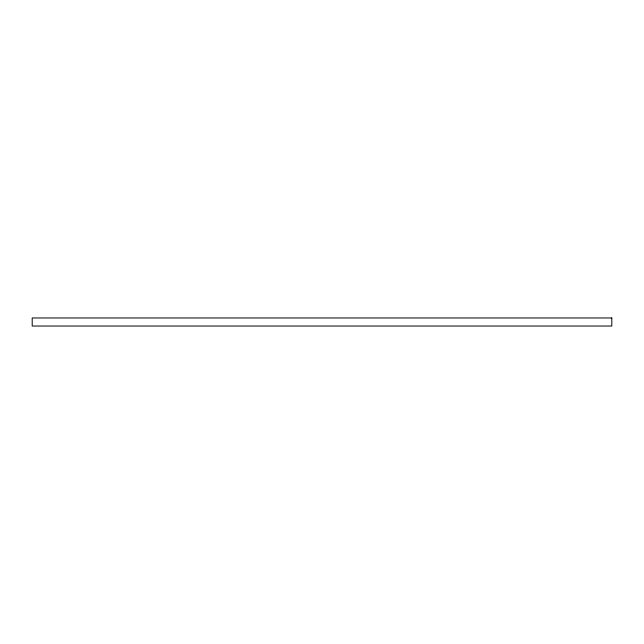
<?xml version="1.0" encoding="UTF-8"?>
<svg xmlns="http://www.w3.org/2000/svg" width="644" height="644" viewBox="0 0 644 644"><rect width="100%" height="100%" fill="white"/><g stroke="black" fill="none" stroke-linecap="round" stroke-linejoin="round"><path stroke-width="0.97" d="M611.8 317.967L32.2 317.967L32.2 326.033L611.8 326.033L611.8 317.967"/></g></svg>
